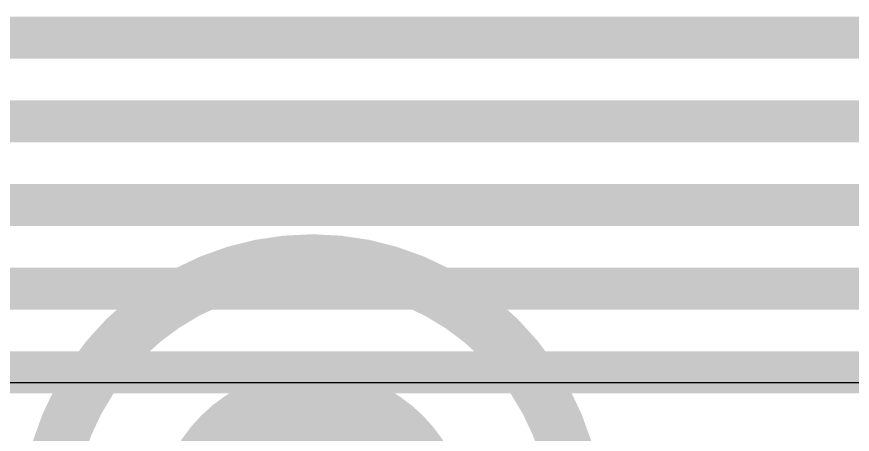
# Model space of a CAD drawing. Header units: millimetres. Extents: x 5 to 399, y 5 to 287.
# Drawn here: x 218.384 to 222.381, y 130.015 to 132.01 of the extents above; entities that cross this region are included whole.
import ezdxf

# ---------------------------------------------------------------- set-up
doc = ezdxf.new("R2010")
doc.units = ezdxf.units.MM
for name, color, linetype in [('BottomLayer', 5, 'Continuous'), ('BottomOverlay', 54, 'Continuous'), ('BottomPaste', 16, 'Continuous'), ('BottomSolder', 6, 'Continuous'), ('MidLayer2', 76, 'Continuous')]:
    doc.layers.add(name, color=color, linetype=linetype)

# ---------------------------------------------------------------- blocks, each defined once
blk = doc.blocks.new('TP1_5MM_B_121')
at = {"layer": 'BottomLayer', "const_width": 0.75}
blk.add_lwpolyline([(-0.375, 0, 1), (0.375, 0, 1)], format="xyb", close=True, dxfattribs=at)
at = {"layer": 'BottomOverlay'}
for points, const_width in [([(1.27, 0, 1), (-1.27, 0, 1)], 0.254), ([(-1.3335, 0, 1), (-1.2065, 0, 1)], 0.127), ([(1.2065, 0, 1), (1.3335, 0, 1)], 0.127)]:
    blk.add_lwpolyline(points, format="xyb", close=True, dxfattribs=dict(at, const_width=const_width))
at = {"layer": 'BottomPaste', "const_width": 0.75}
blk.add_lwpolyline([(-0.375, 0, 1), (0.375, 0, 1)], format="xyb", close=True, dxfattribs=at)
at = {"layer": 'BottomSolder', "const_width": 0.75}
blk.add_lwpolyline([(-0.375, 0, 1), (0.375, 0, 1)], format="xyb", close=True, dxfattribs=at)

msp = doc.modelspace()

# ---------------------------------------------------------------- linework, layer by layer
at = {"layer": 'BottomLayer', "const_width": 0.2}
for points in [[(217.677, 131.9102), (222.7797, 131.9102)], [(217.5113, 131.5102), (222.9454, 131.5102)], [(217.3456, 131.1102), (223.1111, 131.1102)], [(216.3035, 130.7102), (223.2768, 130.7102)], [(216.4692, 130.3102), (223.4425, 130.3102)]]:
    msp.add_lwpolyline(points, dxfattribs=at)
at = {"layer": 'MidLayer2'}
msp.add_line((223.066, 130.2612), (215.6037, 130.2612), dxfattribs=at)

# ---------------------------------------------------------------- block references
msp.add_blockref('TP1_5MM_B_121', (219.7966, 129.5736))

doc.saveas('drawing.dxf')
